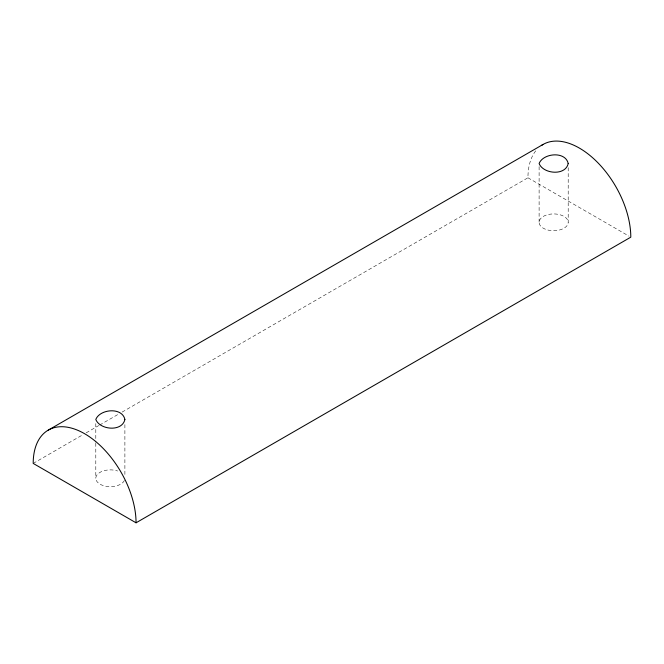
<?xml version="1.0" encoding="UTF-8"?>
<svg xmlns="http://www.w3.org/2000/svg" width="664" height="664" viewBox="0 0 664 664"><rect width="100%" height="100%" fill="white"/><g stroke="black" fill="none" stroke-linecap="round" stroke-linejoin="round"><path stroke-width="0.5" stroke-dasharray="3.32 2.49" d="M33.2 463.414L82.585 434.903M86.179 432.828L98.745 425.574M99.641 425.06L118.499 414.17M122.093 412.095L527.946 177.778A72.733 41.99 60 0 1 536.097 150.396M527.946 177.778L629.007 236.135M568.201 167.66L568.201 222.316A14.55 8.4 0 0 1 546.381 229.595A14.55 8.4 0 0 1 546.381 215.045A14.55 8.4 0 0 1 568.201 222.316M539.11 166.623L539.11 222.316M124.89 424.636L124.89 476.204M95.799 423.599L95.799 442.166M95.799 443.195L95.799 478.263M124.392 480.437A14.55 8.4 0 0 1 105.368 486.156A14.55 8.4 0 0 1 97.16 474.719A14.55 8.4 0 0 1 117.619 470.992"/><path stroke-width="1" d="M48.264 430.123L543.003 144.486M136.054 522.8A72.733 41.99 60 0 0 84.627 433.725A72.733 41.99 60 0 0 33.2 463.414L136.054 522.8L630.8 237.164A72.733 41.99 60 0 0 597.924 162.796A72.733 41.99 60 0 0 541.326 145.549M124.89 419.474C122.193 432.09 99.882 429.965 95.799 419.474C99.89 408.991 122.184 406.866 124.89 419.474M568.201 163.535C565.504 176.151 543.193 174.018 539.11 163.527C543.202 153.044 565.496 150.919 568.201 163.535"/></g></svg>
